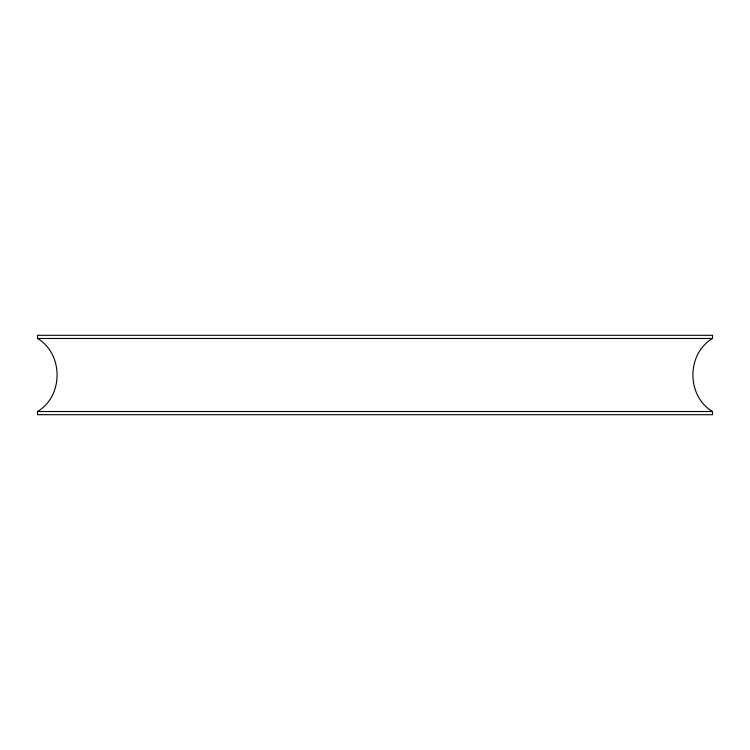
<?xml version="1.0" encoding="UTF-8"?>
<svg xmlns="http://www.w3.org/2000/svg" width="750" height="750" viewBox="0 0 750 750"><rect width="100%" height="100%" fill="white"/><g stroke="black" fill="none" stroke-linecap="round" stroke-linejoin="round"><path stroke-width="1.12" d="M37.5 411.525C63.609 396.047 63.609 353.953 37.5 338.475L37.5 335.297L712.5 335.297L712.5 338.475C686.391 353.953 686.391 396.047 712.5 411.525L712.5 414.703L37.5 414.703L37.5 411.525L712.5 411.525M37.5 338.475L712.5 338.475"/></g></svg>
